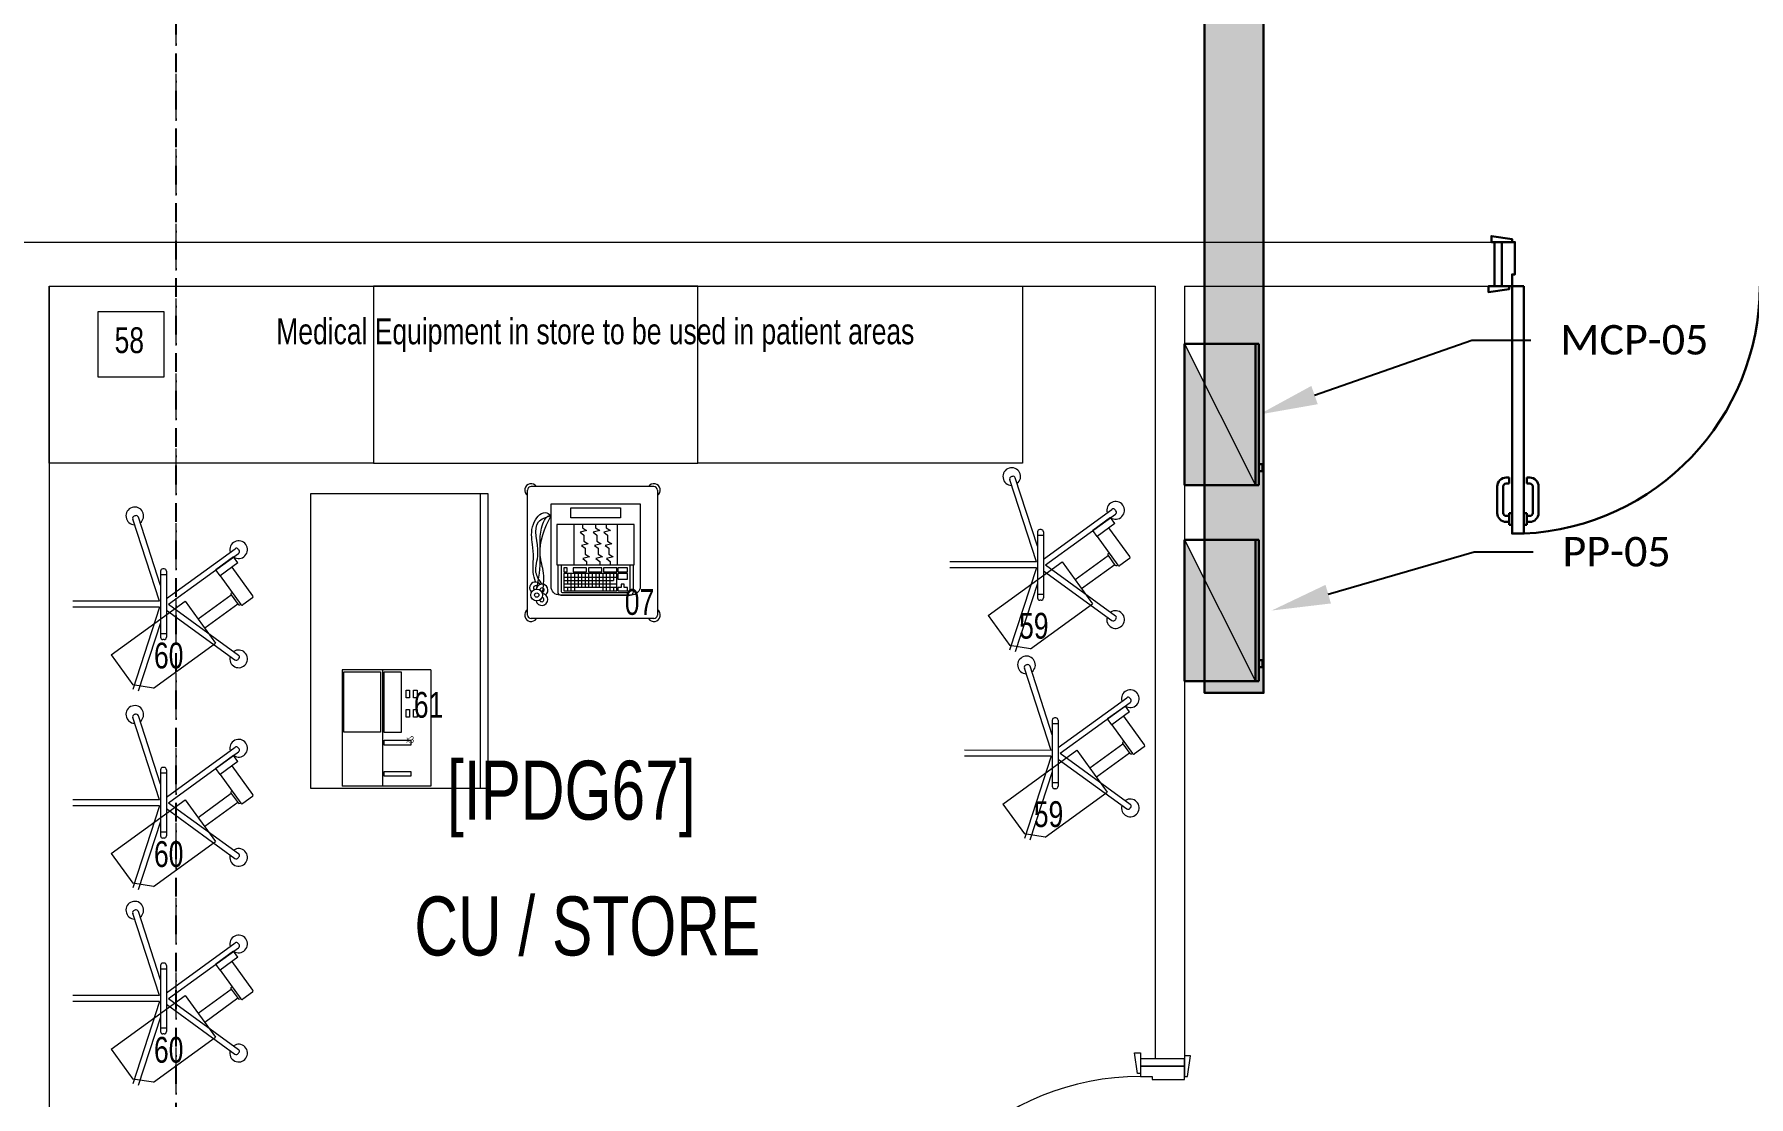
# Model space of a CAD drawing. Header units: millimetres. Extents: x 26027 to 581921, y 7230 to 233891.
# Drawn here: x 480318 to 486131, y 164982 to 168585 of the extents above; entities that cross this region are included whole.
import ezdxf
from ezdxf import colors
from ezdxf.entities.mleader import LeaderData, LeaderLine
from ezdxf.math import Vec2, Vec3

# ---------------------------------------------------------------- set-up
doc = ezdxf.new("R2010")
doc.units = ezdxf.units.MM
doc.header["$LTSCALE"] = 5
for name, pattern in [('CENTER', [50.800000000000004, 31.75, -6.35, 6.35, -6.35]), ('DASHDOT', [25.4, 12.7, -6.35, 0, -6.35]), ('HIDDEN', [9.524999999999999, 6.35, -3.175]), ('Hidden 1_5', [0.0022, 0.0015, -0.0007000000000000001]), ('HIDDEN2', [0.1875, 0.125, -0.0625])]:
    doc.linetypes.add(name, pattern=pattern)
doc.layers.get('0').update_dxf_attribs({"color": 252})
for name, color, linetype, lineweight in [('72_EGR_BASE_TEXT', 252, 'Continuous', 5), ('A-DETL-GENF-3', 252, 'Hidden 1_5', 9), ('A-DETL-GENF-4', 252, 'Continuous', 9), ('E-ELEC-EQPM-2', 85, 'Continuous', 30), ('GE-ARCHITECTURAL_ELEMENTS', 8, 'Continuous', 30), ('Medical Equipment and Furniture', 252, 'Continuous', 0), ('Medical Equipment and Furniture1', 252, 'Continuous', 5), ('Walls', 252, 'Continuous', 5), ('Wooden Joinery', 252, 'Continuous', 5)]:
    doc.layers.add(name, color=color, linetype=linetype, lineweight=lineweight)
doc.layers.add('axes', color=252, linetype='Continuous')
for name, color, linetype, lineweight, true_color in [('E-POWR', 7, 'Continuous', 30, 0x4e7e3e), ('E-PW', 7, 'Continuous', 30, 0x4e7e3e), ('EXF', 7, 'Continuous', 30, 0x4e7e3e)]:
    doc.layers.add(name, color=color, linetype=linetype, lineweight=lineweight, true_color=true_color)
doc.styles.get("Standard").update_dxf_attribs({"font": 'calibri.ttf'})
doc.styles.add('X3G_ENTITY_257CFD', font='swisscl.ttf', dxfattribs={"height": 200})
doc.styles.add('X3G_ENTITY_2587EA', font='swisscl.ttf', dxfattribs={"height": 200})
pattern_1 = [(0, (368880, 104830), (63.5, 63.5), [31.75, -95.25]), (90, (368895.875, 104814.125), (-63.5, 63.5), [31.75, -95.25])]

# ---------------------------------------------------------------- blocks, each defined once
blk = doc.blocks.new('HF12177-P')
for p, q in [((0, 0), (-0.172356073249512, 0.2372277831040526)), ((0, 0), (0.1723560732495408, 0.2372277831040623)), ((-0.0196261050550533, -0.0070130161670328), (-0.1885364131370046, 0.225472078058198)), ((0.0196261050550586, -0.0070130161670328), (0.1885364131370282, 0.2254720780581989)), ((-0.0631375151467193, -0.0270130161670323), (-0.2950583245726665, -0.1023686551157921)), ((-0.0099999999999945, -0.0307768353717535), (-0.2888779846851648, -0.1213897854416945)), ((-0.1199999999999939, -0.0150130161670328), (-0.1199999999999957, -0.0190130161670323)), ((-0.1119999999999948, -0.0070130161670328), (0.1120000000000059, -0.0070130161670328)), ((-0.1119999999999965, -0.0270130161670323), (0.1120000000000059, -0.0270130161670323)), ((-0.0999999999999943, -0.0070130161670336), (-0.0999999999999943, -0.0270130161670323)), ((-0.0099999999999945, -0.0307768353717535), (-0.0099999999999945, -0.3240065014399303)), ((0.0100000000000051, -0.0307768353717535), (0.0100000000000051, -0.3240065014399303)), ((0.0100000000000051, -0.0307768353717535), (0.2888779846851794, -0.1213897854416901)), ((0.0631375151467357, -0.0270130161670315), (0.2950583245726759, -0.1023686551157867)), ((0.1000000000000054, -0.0070130161670336), (0.1000000000000054, -0.0270130161670323)), ((0.120000000000005, -0.0150130161670319), (0.120000000000005, -0.0190130161670315))]:
    blk.add_line(p, q)
for centre, radius, start, end in [((-0.1851523544721125, 0.2378273370610664), 0.03, 325.4712206343755, 286.5287793654765), ((-0.182064277182004, 0.2301743600765382), 0.008, 126.3732650475615, 215.9999999999981), ((1.07e-14, -0.0170130161670334), 0.315, 125.626734952441, 126.3732650475588), ((-0.1788282092045108, 0.2325255010857132), 0.008, 36.00000000000047, 125.6267349524374), ((0.1851523544721343, 0.2378273370610664), 0.03, 253.4712206343819, 214.5287793655101), ((0.1788282092045397, 0.232525501085723), 0.008, 54.37326504756317, 143.9999999999995), ((1.07e-14, -0.0170130161670334), 0.315, 53.6267349524407, 54.37326504755897), ((0.1820642771820293, 0.2301743600765391), 0.008, 323.9999999999943, 53.62673495243742), ((-0.1119999999999948, -0.0150130161670328), 0.008, 90, 180), ((-0.1119999999999965, -0.0190130161670323), 0.008, 180, 270), ((0.1120000000000059, -0.0150130161670328), 0.008, 5.0889e-12, 90), ((0.1120000000000059, -0.0190130161670323), 0.008, 270, 8.472999999999999e-12), ((-0.2995828026329743, -0.1143533693951433), 0.03, 37.47122063443059, 358.5287793655249), ((-0.2925861886176673, -0.1099771072461531), 0.008, 107.9999999999985, 197.6267349524409), ((1.07e-14, -0.0170130161670334), 0.315, 197.6267349524403, 198.3732650475586), ((-0.2913501206401641, -0.1137813333113335), 0.008, 198.3732650475597, 287.9999999999986)]:
    blk.add_arc(centre, radius, start, end)
blk = doc.blocks.new('MONITOR ARM PLAN')
at = {"color": 8, "linetype": 'HIDDEN'}
for p, q in [((0.02499999999997726, -0.4937500000000057, 2.884949923066148e-09), (0.02500000000003411, -0.1837499999999892, 2.884949923283001e-09)), ((0.02500000000003411, -0.1837499999999892, 2.884949923283001e-09), (0.1999999999999886, -0.1837499999999608, 2.939084461879983e-09)), ((0.1999999999999886, -0.4437499999999943, 2.939084461698109e-09), (0.1999999999999886, -0.1837499999999608, 2.939084461879983e-09)), ((0.1999999999999886, -0.4437499999999943, 2.939084461698109e-09), (0.1500000000000341, -0.4937499999999773, 2.923617450635419e-09)), ((0.02499999999997726, -0.4937500000000057, 2.884949923066148e-09), (0.1500000000000341, -0.4937499999999773, 2.923617450635419e-09))]:
    blk.add_line(p, q, dxfattribs=at)
at = {"layer": 'Medical Equipment and Furniture1'}
for p, q in [((0.02500000000003411, 0.03750000000000853), (-5.684341886080801e-14, 0.03750000000000853)), ((-5.684341886080801e-14, 0.03750000000000853), (0, -0.03749999999999432)), ((0.02500000000003411, 0.03750000000000853), (0.02500000000003411, -0.0374999999999801)), ((0.1450000000000387, 0.01250000000003126), (0.02500000000003411, 0.01250000000000284)), ((0.1500000000000341, 0.007499999999993179), (0.1500000000000341, -0.03249999999997044)), ((0.02500000000003411, -0.0374999999999801), (0, -0.03749999999999432)), ((0.02500000000003411, -0.0374999999999801), (0.1450000000000387, -0.03749999999996589)), ((0.09375, -0.0374999999999801), (0.09375, -0.04000000000000625)), ((0.0987500000000523, -0.04499999999998749), (0.1387500000000159, -0.04499999999998749)), ((0.1000000000000227, -0.04499999999998749), (0.0999999999999659, -0.183749999999975)), ((0.1375000000000455, -0.04499999999997328), (0.1374999999999886, -0.1837499999999608)), ((0.1437500000000114, -0.03750000000002274), (0.1437500000000114, -0.03999999999999204))]:
    blk.add_line(p, q, dxfattribs=at)
for centre, start, end in [((0.1450000000000387, 0.0075000000000216, -3.499747055762833e-09), 0, 90), ((0.09874999999999545, -0.03999999999997783), 179.9999999999968, 270), ((0.1387500000000159, -0.03999999999999204), 270, 359.9999999999968), ((0.1450000000000387, -0.03249999999998465), 270, 0)]:
    blk.add_arc(centre, 0.005, start, end, dxfattribs=at)
blk = doc.blocks.new('CUPBOARD - GLASS TOP - LOCKABLE - 200x100x60')
at = {"layer": 'Medical Equipment and Furniture1'}
blk.add_line((283.1819098499546, -205.007439173523, 5.912943966429957e-06), (284.1819190833777, -205.007439173523, 6.219394982678285e-06), dxfattribs=at)
at = {"layer": 'Medical Equipment and Furniture1', "elevation": 6.219394982678285e-06}
blk.add_lwpolyline([(284.1819190833776, -204.4324391735099), (283.1819092343794, -204.4324391735099), (283.1819092343795, -205.0324391735099), (284.1819190833777, -205.0324391735099)], close=True, dxfattribs=at)
blk = doc.blocks.new('ME11129-P')
for p, q in [((-1.77635683940025e-15, 0.3000000000000007), (0.3949999999999996, 0.3000000000000007)), ((0, 0), (-1.77635683940025e-15, 0.3000000000000007)), ((0.3950000000000014, 0), (0.3949999999999996, 0.3000000000000007)), ((-1.77635683940025e-15, 0.1630983020481587), (0.3949999999999996, 0.1630983020481587)), ((-1.77635683940025e-15, 0), (0.3949999999999996, 0))]:
    blk.add_line(p, q)
for points in [[(0.007503564578192012, 0.294285717004378), (0.007503564578192012, 0.1702551197895588), (0.211203912490129, 0.1702551197895588), (0.211203912490129, 0.294285717004378)], [(0.007503564578192012, 0.1573840190525395), (0.007503564578192012, 0.1000491228318587), (0.2123745881236605, 0.1000491228318587), (0.2123745881236605, 0.1573840190525395)], [(0.2393004894545552, 0.1573840190525395), (0.2393004894545552, 0.06728631389339768), (0.2556901824037823, 0.06728631389339768), (0.2556901824037823, 0.1573840190525395)], [(0.344662722231087, 0.1573840190525395), (0.344662722231087, 0.06728631389339768), (0.3610524151803158, 0.06728631389339768), (0.3610524151803158, 0.1573840190525395)], [(0.06955022435458424, 0.08366771059397493), (0.06955022435458424, 0.07196672404877802), (0.09530545005194746, 0.07196672404877802), (0.09530545005194746, 0.08366771059397493)], [(0.1351089535915317, 0.08366771059397493), (0.1351089535915317, 0.07196672404877802), (0.160864179288895, 0.07196672404877802), (0.160864179288895, 0.08366771059397493)], [(0.06955022435458424, 0.05792552465723944), (0.06955022435458424, 0.04622453811203897), (0.09530545005194746, 0.04622453811203897), (0.09530545005194746, 0.05792552465723944)], [(0.1351089535915317, 0.05792552465723944), (0.1351089535915317, 0.04622453811203897), (0.160864179288895, 0.04622453811203897), (0.160864179288895, 0.05792552465723944)]]:
    blk.add_lwpolyline(points, close=True)
blk = doc.blocks.new('IC.9')
at = {"layer": 'Medical Equipment and Furniture1'}
for p, q in [((31.93100921220991, -23.84866390138617), (31.93100921220991, -23.42480864571269)), ((32.35900921220991, -23.41280864571269), (31.94300921220992, -23.41280864571269)), ((32.37100921220991, -23.42480864571269), (32.37100921220991, -23.84866390138617)), ((32.03313819378553, -23.67841996201236), (32.29017819378555, -23.67841996201241)), ((32.06601789378544, -23.70823846401538), (32.06601789378539, -23.74293886401546)), ((32.07801309378533, -23.70823846401544), (32.07801309378539, -23.76607246401554)), ((32.09000829378539, -23.70823846401535), (32.09000829378539, -23.76607246401528)), ((32.10200349378539, -23.70823846401544), (32.10200349378539, -23.7545056640156)), ((32.11399869378522, -23.70823846401544), (32.11399869378522, -23.7545056640154)), ((32.12599389378528, -23.70823846401538), (32.12599389378522, -23.75450566401551)), ((32.13798909378511, -23.70823846401538), (32.13798909378517, -23.75450566401523)), ((32.14998429378517, -23.70823846401555), (32.14998429378511, -23.75450566401534)), ((32.16197949378511, -23.70823846401544), (32.16197949378522, -23.75450566401548)), ((32.17397469378511, -23.70823846401535), (32.17397469378511, -23.75450566401534)), ((32.18596989378511, -23.70823846401544), (32.18596989378517, -23.76607246401539)), ((32.19796509378511, -23.70823846401535), (32.19796509378506, -23.76607246401539)), ((32.20996029378495, -23.70823846401549), (32.20996029378495, -23.76607246401539)), ((32.22195549378495, -23.70823846401544), (32.22195549378495, -23.7313720640154)), ((32.05402269378544, -23.71980526401541), (32.23395069378546, -23.71980526401546)), ((32.05402269378556, -23.73137206401535), (32.22195549378495, -23.7313720640154)), ((32.0540226937855, -23.74293886401557), (32.23395069378557, -23.74293886401546)), ((32.0540226937855, -23.75450566401548), (32.23395069378563, -23.7545056640154)), ((32.0660178937855, -23.7545056640154), (32.0660178937855, -23.76607246401548)), ((32.22195549378495, -23.7545056640154), (32.221955493785, -23.76607246401551)), ((32.35900921220991, -23.86066390138618), (31.94300921220992, -23.86066390138618))]:
    blk.add_line(p, q, dxfattribs=at)
blk.add_lwpolyline([(32.28285819378556, -23.78123596201237), (32.04045819378553, -23.78123596201237, -0.414213562373095), (32.01045819378555, -23.75123596201237), (32.01045819378555, -23.47107681617243), (32.31285819378559, -23.47107681617243), (32.31285819378559, -23.75123596201237, -0.414213562373095)], format="xyb", close=True, dxfattribs=at)
for points in [[(32.24562993178586, -23.51931305940261), (32.07768645578528, -23.51931305940261), (32.07768645578528, -23.48495281233352), (32.24562993178586, -23.48495281233352)], [(32.29285819378561, -23.5418910565152), (32.03045819378553, -23.5418910565152), (32.03045819378553, -23.67841996201238), (32.29285819378561, -23.67841996201238)], [(32.23538122862936, -23.5418910565152), (32.08793515894178, -23.5418910565152), (32.08793515894178, -23.67841996201236), (32.23538122862936, -23.67841996201236)], [(32.05402269378544, -23.70181246401543), (32.06494689378547, -23.7018124640154), (32.06494689378553, -23.68896046401542), (32.0540226937855, -23.68896046401528)], [(32.05402269378556, -23.76607246401539), (32.23395069378557, -23.76607246401548), (32.23395069378557, -23.70823846401541), (32.05402269378538, -23.70823846401544)], [(32.08615269378538, -23.70181246401549), (32.13113469378555, -23.70181246401521), (32.1311346937855, -23.68896046401542), (32.08615269378549, -23.68896046401551)], [(32.13756069378553, -23.70181246401526), (32.18254269378554, -23.70181246401549), (32.18254269378565, -23.68896046401531), (32.13756069378553, -23.68896046401537)], [(32.18896869378563, -23.70181246401543), (32.23395069378557, -23.70181246401535), (32.23395069378546, -23.68896046401531), (32.18896869378551, -23.68896046401551)], [(32.23716369378559, -23.70181246401529), (32.26929369378564, -23.70181246401535), (32.26929369378564, -23.68896046401551), (32.23716369378553, -23.68896046401537)], [(32.23716369378559, -23.72751646401537), (32.26929369378558, -23.72751646401545), (32.26929369378558, -23.70823846401535), (32.23716369378565, -23.7082384640153)], [(32.23716369378559, -23.76607246401534), (32.26929369378558, -23.76607246401539), (32.26929369378564, -23.75514826401542), (32.25836949378561, -23.7551482640153), (32.25836949378561, -23.74422406401544), (32.24808789378557, -23.7442240640155), (32.24808789378562, -23.75514826401547), (32.23716369378553, -23.75514826401533)]]:
    blk.add_lwpolyline(points, close=True, dxfattribs=at)
for points in [[(32.11674626712306, -23.5418910565152), (32.11674626712306, -23.55312414746118), (32.13129274384073, -23.56237481156856), (32.10881187438235, -23.56766111785333), (32.12137434779584, -23.57757275619181), (32.12137434779584, -23.59541360603015)], [(32.16165819378557, -23.5418910565152), (32.16165819378557, -23.55312414746118), (32.17620467050324, -23.56237481156856), (32.15372380104486, -23.56766111785333), (32.1662862744584, -23.57757275619181), (32.1662862744584, -23.59541360603015)], [(32.19741196313475, -23.5418910565152), (32.19741196313475, -23.55312414746118), (32.21195843985248, -23.56237481156856), (32.18947757039405, -23.56766111785333), (32.20204004380759, -23.57757275619181), (32.20204004380759, -23.59541360603015)], [(32.12137434779584, -23.58649318111097), (32.12137434779584, -23.59772627205695), (32.13592082451356, -23.60697693616436), (32.11343995505513, -23.61226324244913), (32.12600242846867, -23.62217488078758), (32.12600242846867, -23.64001573062592)], [(32.1662862744584, -23.58649318111097), (32.1662862744584, -23.59772627205695), (32.18083275117607, -23.60697693616436), (32.15835188171764, -23.61226324244913), (32.17091435513117, -23.62217488078758), (32.17091435513117, -23.64001573062592)], [(32.20204004380759, -23.58649318111097), (32.20204004380759, -23.59772627205695), (32.21658652052531, -23.60697693616436), (32.19410565106688, -23.61226324244913), (32.20666812448042, -23.62217488078758), (32.20666812448042, -23.64001573062592)], [(32.12600242846867, -23.63109530570676), (32.12600242846867, -23.64232839665274), (32.14054890518639, -23.65157906076013), (32.11806803572796, -23.6568653670449), (32.1306305091415, -23.66677700538338), (32.1306305091415, -23.67841996201238)], [(32.17091435513117, -23.63109530570676), (32.17091435513117, -23.64232839665274), (32.1854608318489, -23.65157906076013), (32.16297996239047, -23.6568653670449), (32.175542435804, -23.66677700538338), (32.175542435804, -23.67841996201238)], [(32.20666812448042, -23.63109530570676), (32.20666812448042, -23.64232839665274), (32.22121460119808, -23.65157906076013), (32.19873373173971, -23.6568653670449), (32.21129620515325, -23.66677700538338), (32.21129620515325, -23.67841996201238)]]:
    blk.add_lwpolyline(points, dxfattribs=at)
for points in [[(32.03313819378553, -23.67841996201236), (32.03313819378548, -23.77021996201239, 0.4142135623732891), (32.04415419378552, -23.7812359620124), (32.27916219378562, -23.78123596201235, 0.4142135623734691), (32.29017819378566, -23.77021996201233), (32.29017819378555, -23.67841996201241)], [(32.04438369378556, -23.67841996201224), (32.04438369378545, -23.76607246401539, 0.414213562373095), (32.05080969378548, -23.77249846401551), (32.2725066937856, -23.77249846401551, 0.414213562373095), (32.27893269378558, -23.76607246401539), (32.27893269378558, -23.67841996201236)]]:
    blk.add_lwpolyline(points, format="xyb", dxfattribs=at)
for radius in [0.02020037412835518, 0.007369391614687629]:
    blk.add_circle((31.96192594937924, -23.78070605433834), radius, dxfattribs=at)
for centre, radius, start, end in [((31.94300921220992, -23.42480864571269), 0.02184401728573721, 33.32239747338802, 236.6776025268943), ((31.94300921220992, -23.42480864571269), 0.012, 90, 180), ((32.35900921220991, -23.42480864571269), 0.02184401728573721, 303.3223974731058, 146.677602526612), ((32.35900921220991, -23.42480864571269), 0.012, 0, 90), ((31.95792985451271, -23.75674487071586), 0.02020037412835518, 36.58801319847039, 226.4298396665764), ((31.95792985451271, -23.75674487071586), 0.007369391614687629, 39.18351800137962, 230.7800821151149), ((31.97924236046794, -23.79601457454564), 0.02020037412835518, 193.6255468927605, 83.41806949186697), ((31.97990837627907, -23.76406641235812), 0.02020037412835518, 306.531056733292, 170.1101918550076), ((31.97990837627907, -23.76406641235812), 0.007369391614687629, 269.7291609013587, 175.8287378496676), ((31.94300921220992, -23.84866390138617), 0.02184401728573721, 123.3223974731057, 326.677602526612), ((31.97924236046794, -23.79601457454564), 0.007369391614687629, 196.5334988627646, 80.51011752260426), ((32.35900921220991, -23.84866390138617), 0.02184401728573721, 213.322397473388, 56.67760252689428), ((31.94300921220992, -23.84866390138617), 0.012, 180, 270), ((32.35900921220991, -23.84866390138617), 0.012, 270, 0)]:
    blk.add_arc(centre, radius, start, end, dxfattribs=at)
for points in [[(31.95792985451271, -23.7365444965875), (31.95032549880409, -23.70285985146134), (31.95075222426294, -23.65381586102754), (31.94787695892438, -23.60988413190094), (31.95060746170219, -23.54098066740173), (31.99088386311257, -23.50141245908048), (32.01060019978826, -23.51030313272142)], [(31.97990837627907, -23.74386603822975), (31.95945094171782, -23.70418204785082), (31.96630771763529, -23.64079670167916), (31.96802218169404, -23.53286997310477), (32.01045819378555, -23.51059940586703)], [(31.98155780537832, -23.77594734180684), (31.98484704826683, -23.70671363369991), (31.97359795755614, -23.64512172664013), (32.01045819378555, -23.51059940586703), (32.01060019978826, -23.51030313272142)]]:
    blk.add_spline(points, degree=3, dxfattribs=at)
blk.add_open_spline([(31.96192594937924, -23.76050568020997), (31.96559744590468, -23.74271138166634), (31.97642022990829, -23.6902576074898), (31.97173908958501, -23.61521641067691), (31.97523445304302, -23.55232320440797), (31.99538639805877, -23.50941739577567), (32.0104581937855, -23.51059940586703)], degree=3, knots=[0, 0, 0, 0, 54.60149237066082, 160.9534842570858, 215.6461979976567, 261.9934536385832, 261.9934536385832, 261.9934536385832, 261.9934536385832], dxfattribs=at)
blk = doc.blocks.new('A$C009F45C9')
at = {"layer": 'GE-ARCHITECTURAL_ELEMENTS'}
for p, q in [((724.0475126975216, -1690.000000001397), (724.0475126975216, -1680.000000001397)), ((744.0475126975216, -1690.000000001397), (744.0475126975216, -1680.000000001513)), ((844.047512697638, -1650.000000001863), (754.047512697638, -1650.000000001513)), ((844.047512697638, -1670.000000001863), (754.047512697638, -1670.000000001513)), ((854.0475126975216, -1690.000000001863), (854.0475126975216, -1680.000000001863)), ((874.0475126975216, -1690.000000001979), (874.0475126975216, -1680.000000001979)), ((744.0475126975216, -1690.000000001397), (724.0475126975216, -1690.000000001397)), ((884.0475126975216, -1690.000000001979), (844.0475126975216, -1690.000000001746)), ((844.0475126974052, -1700.000000001746), (844.0475126975216, -1690.000000001863)), ((844.0475126972888, -1740.000000001979), (844.0475126971724, -1750.000000001979)), ((884.0475126974052, -1700.000000001979), (884.0475126975216, -1690.000000001979)), ((884.0475126972888, -1740.000000002212), (884.0475126971724, -1750.000000002212)), ((724.0475126971724, -1750.000000001281), (724.0475126971724, -1760.000000001281)), ((744.0475126971724, -1750.000000001397), (724.0475126971724, -1750.000000001281)), ((744.0475126971724, -1750.000000001397), (744.0475126971724, -1760.000000001397)), ((844.0475126971724, -1770.000000001979), (754.0475126971724, -1770.000000001397)), ((844.0475126970559, -1790.000000001979), (754.0475126970559, -1790.000000001397)), ((884.0475126971724, -1750.000000002212), (844.0475126971724, -1750.000000002095)), ((854.0475126971724, -1750.000000001979), (854.0475126971724, -1760.000000001979)), ((874.0475126971724, -1750.000000002095), (874.0475126971724, -1760.000000002095))]:
    blk.add_line(p, q, dxfattribs=at)
for points in [[(-74.99999999662396, -59.99999999965075), (-84.99999999662396, -59.99999999976717), (-94.9999999969732, 10.00000000023283), (-74.9999999969732, 10.00000000034925)], [(74.99999999708962, -49.99999999935972), (84.99999999708962, -49.99999999935972), (94.99999999674037, 20.00000000087311), (74.99999999674037, 20.0000000007567)], [(74.99999999743886, -99.99999999970896), (914.0470785335638, -99.9999999977299), (914.0470785334473, -59.99999999749707), (74.99999999720603, -59.99999999947613)], [(-74.99956583278254, -1740.000000000175), (-84.99956583278254, -1740.000000000058), (-94.99956583313178, -1810.000000000058), (-74.99956583313178, -1810.000000000175)], [(75.00043416128028, -1700.000000000116), (914.0475126974052, -1700.000000002095), (914.0475126972888, -1740.000000002328), (75.00043416104745, -1740.000000000349)], [(75.00043416128028, -1700.000000000116), (914.0475126974052, -1700.000000002095), (914.0475126972888, -1740.000000002328), (75.00043416104745, -1740.000000000349)], [(75.00043416093104, -1750.000000000466), (85.00043416093104, -1750.000000000466), (95.00043416058179, -1820.000000000698), (75.00043416058179, -1820.000000000582)]]:
    blk.add_lwpolyline(points, close=True, dxfattribs=at)
for points in [[(74.9999999969732, -24.99999999982538), (-74.99999999674037, -25.00000000011642), (-74.99999999685679, -1.164153218269348e-10), (74.99999999685679, 1.746229827404022e-10), (74.9999999969732, -24.99999999982538)], [(74.99999999685679, -24.99999999970896), (74.99999999720603, -59.99999999947613), (34.99999999685679, -59.99999999994179), (34.99999999708962, -69.99999999970896), (-74.99999999662396, -70), (-74.99999999674037, -25.00000000011642), (74.99999999685679, -24.99999999970896)], [(75.0004341606982, -1775.000000000116), (75.00043416104745, -1740.000000000349), (35.00043416069821, -1739.999999999884), (35.00043416093104, -1730.000000000116), (-74.99956583278254, -1729.999999999825), (-74.99956583289895, -1774.999999999709), (75.0004341606982, -1775.000000000116)], [(75.00043416081462, -1775), (-74.99956583289895, -1774.999999999709), (-74.99956583301537, -1799.999999999709), (75.0004341606982, -1800), (75.00043416081462, -1775)]]:
    blk.add_lwpolyline(points, dxfattribs=at)
for centre, radius, start, end in [((74.9995658332482, -59.99999999947613), 840.0000000003492, 270, 357.2705973658222), ((75.00043416093104, -1740.000000000349), 840.0000000003492, 2.729402634177806, 90), ((754.0475126975216, -1680.000000001513), 30, 90, 180), ((754.0475126975216, -1680.000000001513), 10, 90, 180), ((844.0475126975216, -1680.000000001863), 30, 0, 90), ((844.0475126975216, -1680.000000001863), 10, 0, 90), ((754.0475126971724, -1760.000000001397), 30, 180, 270), ((754.0475126971724, -1760.000000001397), 10, 180, 270), ((844.0475126971724, -1760.000000001979), 10, 270, 0), ((844.0475126971724, -1760.000000001979), 30, 270, 0)]:
    blk.add_arc(centre, radius, start, end, dxfattribs=at)
blk = doc.blocks.new('A$C692066EF')
at = {"layer": 'Wooden Joinery'}
for p, q in [((2365.909618187346, 239.9999999611755), (2405.909618187346, 239.9999999610591)), ((2365.90961818723, 229.9999999611755), (2365.909618187346, 239.9999999611755)), ((2375.909618187346, 239.9999999610591), (2375.909618187346, 249.9999999610591)), ((2395.909618187346, 239.9999999609427), (2395.909618187346, 249.9999999609427)), ((2405.909618187463, 279.9999999609427), (2495.909618187463, 279.9999999603606)), ((2405.909618187346, 259.9999999609427), (2495.909618187346, 259.9999999603606)), ((2405.90961818723, 229.9999999609427), (2405.909618187346, 239.9999999609427)), ((2505.909618187346, 239.9999999603606), (2505.909618187346, 249.9999999603606)), ((2505.909618187346, 239.9999999603606), (2525.909618187346, 239.9999999602442)), ((2525.909618187346, 239.9999999602442), (2525.909618187346, 249.9999999602442)), ((2365.909618187114, 189.9999999609427), (2365.909618186997, 179.9999999609427)), ((2365.909618186997, 179.9999999609427), (2405.909618186997, 179.9999999607098)), ((2375.909618186997, 179.9999999609427), (2375.909618186997, 169.9999999609427)), ((2395.909618186997, 179.9999999608262), (2395.909618186997, 169.9999999608262)), ((2405.909618187114, 189.9999999607098), (2405.909618186997, 179.9999999608262)), ((2505.909618186997, 179.9999999603606), (2505.909618186997, 169.999999960477)), ((2505.909618186997, 179.9999999603606), (2525.909618186997, 179.9999999603606)), ((2525.909618186997, 179.9999999603606), (2525.909618186997, 169.9999999603606)), ((2405.909618186881, 159.9999999608262), (2495.909618186881, 159.999999960477)), ((2405.909618186881, 139.9999999608262), (2495.909618186881, 139.999999960477))]:
    blk.add_line(p, q, dxfattribs=at)
for points in [[(3215.00005722302, 1080.000000000116), (3205.00005722302, 1080.000000000116), (3195.000057223369, 1150.000000000349), (3215.000057223369, 1150.000000000233)], [(3365.000057216734, 1069.999999999767), (3375.000057216734, 1069.999999999767), (3385.000057217083, 1139.999999999767), (3365.000057217083, 1139.999999999767)], [(3215.000057222671, 229.9999999997672), (2335.909618188976, 229.9999999982538), (2335.909618189093, 189.9999999980209), (3215.000057222904, 189.9999999995343)], [(3215.000057222671, 229.9999999997672), (2335.909618188976, 229.9999999982538), (2335.909618189093, 189.9999999980209), (3215.000057222904, 189.9999999995343)], [(3215.00005722302, 179.9999999994179), (3205.00005722302, 179.9999999994179), (3195.000057223369, 109.9999999991851), (3215.000057223369, 109.9999999993015)], [(3365.000057216734, 189.9999999997672), (3375.000057216734, 189.9999999997672), (3385.000057217083, 119.9999999997672), (3365.000057217083, 119.9999999997672)]]:
    blk.add_lwpolyline(points, close=True, dxfattribs=at)
for points in [[(3215.000057223137, 1104.999999999651), (3365.00005721685, 1104.999999999302), (3365.000057216967, 1129.999999999302), (3215.000057223253, 1129.999999999651), (3215.000057223137, 1104.999999999651)], [(3215.000057223253, 1104.999999999767), (3215.000057222904, 1070), (3255.000057223253, 1069.999999999534), (3255.00005722302, 1059.999999999767), (3365.000057216734, 1059.999999999534), (3365.00005721685, 1104.999999999302), (3215.000057223253, 1104.999999999767)], [(3215.000057223253, 154.9999999997672), (3215.000057222904, 189.9999999995343), (3255.000057223253, 190), (3255.00005722302, 199.9999999997672), (3365.000057216734, 200), (3365.00005721685, 155.0000000002328), (3215.000057223253, 154.9999999997672)], [(3215.000057223137, 154.9999999998836), (3365.00005721685, 155.0000000002328), (3365.000057216967, 130.0000000002328), (3215.000057223253, 129.9999999998836), (3215.000057223137, 154.9999999998836)]]:
    blk.add_lwpolyline(points, dxfattribs=at)
for centre, radius, start, end in [((3215.000057222904, 189.9999999995343), 880.0000000004657, 90, 177.3947487372865), ((2405.909618187346, 249.9999999609427), 30, 90, 180), ((2405.909618187346, 249.9999999609427), 10, 90, 180), ((2495.909618187346, 249.9999999603606), 30, 0, 90), ((2495.909618187346, 249.9999999603606), 10, 0, 90), ((2405.909618186997, 169.9999999608262), 30, 180, 270), ((2405.909618186997, 169.9999999608262), 10, 180, 270), ((2495.909618186997, 169.999999960477), 10, 270, 0), ((2495.909618186997, 169.999999960477), 30, 270, 0)]:
    blk.add_arc(centre, radius, start, end, dxfattribs=at)
blk = doc.blocks.new('E-C-M-Panel Board-Power-Face Hosted - SLP Three Phase-Surface Mounted-3090884-EP-FP103')
at = {"layer": 'A-DETL-GENF-3'}
blk.add_hatch(color=256, dxfattribs=at).paths.add_polyline_path([(-39.55946578232266, -31.13808967956322), (-39.55946578232266, -30.73808967956323), (-39.75946578232266, -30.73808967956323)], flags=0)
at = {"layer": 'A-DETL-GENF-4'}
for p, q in [((-39.5594657823226, -30.73808967956318), (-39.75946578232261, -30.73808967956318)), ((-39.75946578232261, -30.73808967956318), (-39.75946578232261, -31.13808967956318)), ((-39.75946578232261, -30.73808967956318), (-39.5594657823226, -30.73808967956318)), ((-39.5594657823226, -31.13808967956318), (-39.75946578232261, -30.73808967956318)), ((-39.5594657823226, -31.13808967956318), (-39.5594657823226, -30.73808967956318)), ((-39.5594657823226, -30.73808967956318), (-39.5594657823226, -31.13808967956318)), ((-39.75946578232261, -31.13808967956318), (-39.5594657823226, -31.13808967956318))]:
    blk.add_line(p, q, dxfattribs=at)
at = {"layer": 'E-ELEC-EQPM-2'}
for p, q in [((-39.76946578232261, -31.13808967956318), (-39.76946578232261, -30.73808967956318)), ((-39.75946578232261, -30.73808967956318), (-39.76946578232261, -30.73808967956318)), ((-39.75946578232261, -30.73808967956318), (-39.75946578232261, -31.13808967956318)), ((-39.75946578232261, -31.13808967956318), (-39.75946578232261, -30.73808967956318)), ((-39.5594657823226, -30.73808967956318), (-39.75946578232261, -30.73808967956318)), ((-39.5594657823226, -30.73808967956318), (-39.5594657823226, -31.13808967956318)), ((-39.77946578232261, -30.79808967956319), (-39.77946578232261, -30.77808967956319)), ((-39.76946578232261, -30.77808967956319), (-39.77946578232261, -30.77808967956319)), ((-39.77946578232261, -30.79808967956319), (-39.76946578232261, -30.79808967956319)), ((-39.76946578232261, -31.13808967956318), (-39.75946578232261, -31.13808967956318)), ((-39.5594657823226, -31.13808967956318), (-39.75946578232261, -31.13808967956318))]:
    blk.add_line(p, q, dxfattribs=at)

msp = doc.modelspace()

# ---------------------------------------------------------------- hatches: boundary and pattern name
at = {"layer": 'E-ELEC-EQPM-2'}
h = msp.add_hatch(dxfattribs=at)
h.set_pattern_fill('CROSS', color=85, scale=10)
h.set_pattern_definition(pattern_1)
edge = h.paths.add_edge_path()
edge.add_line((457685.5805821609, 145694.3195861611), (457685.5805821609, 152806.0910329409))
edge.add_line((457685.5805821609, 152806.0910329409), (462487.4387223399, 152806.0910329409))
edge.add_line((462487.4387223399, 152806.0910329409), (462487.4387223399, 145900.8633513025))
edge.add_line((462487.4387223399, 145900.8633513025), (462587.4387223399, 145901.07854283))
edge.add_line((462587.4387223399, 145901.07854283), (462587.4387223399, 152806.0910329409))
edge.add_line((462587.4387223399, 152806.0910329409), (464555.8534962947, 152806.0910329409))
edge.add_line((464555.8534962947, 152806.0910329409), (469284.3606273409, 152806.0910329409))
edge.add_line((469284.3606273409, 152806.0910329409), (471903.6841053321, 152806.0910329409))
edge.add_line((471903.6841053321, 152806.0910329409), (471903.6841053321, 142653.2076143116))
edge.add_line((471903.6841053321, 142653.2076143116), (478231.3999857062, 142645.8539563053))
edge.add_line((478231.3999857062, 142645.8539563053), (478231.3999857062, 142845.1626102547))
edge.add_line((478231.3999857062, 142845.1626102547), (472503.6841053321, 142845.1626102547))
edge.add_line((472503.6841053321, 142845.1626102547), (472503.6841053321, 157839.9508241836))
edge.add_line((472503.6841053321, 157839.9508241836), (472503.9865270359, 159009.1830498443))
edge.add_line((472503.9865270359, 159009.1830498443), (479768.5703363742, 159009.1830498443))
edge.add_line((479768.5703363742, 159009.1830498443), (479768.5703363742, 159109.1830498443))
edge.add_line((479768.5703363742, 159109.1830498443), (472503.6841053321, 159109.1830498443))
edge.add_line((472503.6841053321, 159109.1830498443), (472503.6841053321, 169315.5727623335))
edge.add_line((472503.6841053321, 169315.5727623335), (478921.1011613484, 169315.5727623335))
edge.add_line((478921.1011613484, 169315.5727623335), (484286.4138536844, 169315.5727623335))
edge.add_line((484286.4138536844, 169315.5727623335), (484286.4138536844, 166351.2083423738))
edge.add_line((484286.4138536844, 166351.2083423738), (484486.4138536844, 166351.2083423738))
edge.add_line((484486.4138536844, 166351.2083423738), (484486.4138536844, 169515.5727623335))
edge.add_line((484486.4138536844, 169515.5727623335), (479083.8395653449, 169515.5727623335))
edge.add_line((479083.8395653449, 169515.5727623335), (479083.8395653449, 190946.9336725573))
edge.add_line((479083.8395653449, 190946.9336725573), (479083.8395653449, 191341.6376440681))
edge.add_line((479083.8395653449, 191341.6376440681), (478883.8395653449, 191341.637644068))
edge.add_line((478883.8395653449, 191341.6376440681), (478883.8395653449, 195124.287794104))
edge.add_line((478883.8395653449, 195124.287794104), (477262.3735017299, 195124.287794104))
edge.add_line((477262.3735017299, 195124.287794104), (477262.3735017299, 205421.1782584076))
edge.add_line((477262.3735017299, 205421.1782584076), (474368.0307854209, 205421.1782584076))
edge.add_line((474368.0307854209, 205421.1782584076), (469356.9205660115, 205421.1782584076))
edge.add_line((469356.9205660115, 205421.1782584076), (469256.9205660115, 205421.1782584076))
edge.add_line((469256.9205660115, 205421.1782584076), (469256.9205660115, 204391.2801091498))
edge.add_line((469256.9205660115, 204391.2801091498), (469856.9205660115, 204391.2801091498))
edge.add_line((469856.9205660115, 204391.2801091498), (469856.9205660115, 204821.1782584076))
edge.add_line((469856.9205660115, 204821.1782584076), (471179.2586448835, 204821.1782584076))
edge.add_line((471179.2586448835, 204821.1782584076), (471179.2586448835, 204391.2801091498))
edge.add_line((471179.2586448835, 204391.2801091498), (471779.2586448835, 204391.2801091498))
edge.add_line((471779.2586448835, 204391.2801091498), (471779.2586448835, 204821.1782584076))
edge.add_line((471779.2586448835, 204821.1782584076), (476662.3735017299, 204821.1782584076))
edge.add_line((476662.3735017299, 204821.1782584076), (476662.3735017299, 194457.5585202372))
edge.add_line((476662.3735017299, 194457.5585202372), (478283.8395653449, 194457.5585202372))
edge.add_line((478283.8395653449, 194457.5585202372), (478283.8395653449, 169915.5727623335))
edge.add_line((478283.8395653449, 169915.5727623335), (471903.6841053321, 169915.5727623335))
edge.add_line((471903.6841053321, 169915.5727623335), (471903.6841053321, 159211.9540530808))
edge.add_line((471903.6841053321, 159211.9540530808), (470513.7255634671, 159211.9540530808))
edge.add_line((470513.7255634671, 159211.9540530808), (470513.7255634671, 159111.9540530808))
edge.add_line((470513.7255634671, 159111.9540530808), (471903.6841053321, 159111.9540530808))
edge.add_line((471903.6841053321, 159111.9540530808), (471903.6841053321, 153006.0910329409))
edge.add_line((471903.6841053321, 153006.0910329409), (462587.4387223399, 153006.0910329407))
edge.add_line((462587.4387223399, 153006.0910329407), (462487.4387223399, 152906.0910329409))
edge.add_line((462487.4387223399, 152906.0910329409), (457585.5805821609, 152906.0910329409))
edge.add_line((457585.5805821609, 152906.0910329409), (457585.5805821609, 145694.3195861611))
at = {"layer": 'E-PW'}
h = msp.add_hatch(dxfattribs=at)
h.set_pattern_fill('CROSS', color=85, scale=10)
h.set_pattern_definition(pattern_1)
h.paths.add_polyline_path([(457585.5805821609, 145694.3195861611), (457585.5805821609, 152906.0910329409), (462487.4387223399, 152906.0910329409), (462587.4387223399, 153006.0910329407), (471903.6841053321, 153006.0910329409), (471903.6841053321, 159111.9540530808), (470513.7255634671, 159111.9540530808), (470513.7255634671, 159211.9540530808), (471903.6841053321, 159211.9540530808), (471903.6841053321, 169915.5727623335), (478283.8395653449, 169915.5727623335), (478283.8395653449, 194457.5585202372), (476662.3735017299, 194457.5585202372), (476662.3735017299, 204821.1782584076), (471779.2586448835, 204821.1782584076), (471779.2586448835, 204391.2801091498), (471179.2586448835, 204391.2801091498), (471179.2586448835, 204821.1782584076), (469856.9205660115, 204821.1782584076), (469856.9205660115, 204391.2801091498), (469256.9205660115, 204391.2801091498), (469256.9205660115, 205421.1782584076), (469356.9205660115, 205421.1782584076), (474368.0307854209, 205421.1782584076), (477262.3735017299, 205421.1782584076), (477262.3735017299, 195124.287794104), (478883.8395653449, 195124.287794104), (478883.8395653449, 191341.6376440681), (479083.8395653449, 191341.6376440681), (479083.8395653449, 190946.9336725573), (479083.8395653449, 169515.5727623335), (484486.4138536844, 169515.5727623335), (484486.4138536844, 166351.2083423738), (484286.4138536844, 166351.2083423738), (484286.4138536844, 169315.5727623335), (478921.1011613484, 169315.5727623335), (472503.6841053321, 169315.5727623335), (472503.6841053321, 159109.1830498443), (479768.5703363742, 159109.1830498443), (479768.5703363742, 159009.1830498443), (472503.9865270359, 159009.1830498443), (472503.6841053321, 157839.9508241836), (472503.6841053321, 142845.1626102547), (478231.3999857062, 142845.1626102547), (478231.3999857062, 142645.8539563053), (471903.6841053321, 142653.2076143116), (471903.6841053321, 152806.0910329409), (469284.3606273409, 152806.0910329409), (464555.8534962947, 152806.0910329409), (462587.4387223399, 152806.0910329409), (462587.4387223399, 145901.07854283), (462487.4387223399, 145900.8633513025), (462487.4387223399, 152806.0910329409), (457685.5805821609, 152806.0910329409), (457685.5805821609, 145694.3195861611)])
at = {"layer": 'EXF'}
h = msp.add_hatch(dxfattribs=at)
h.set_pattern_fill('CROSS', color=256, scale=10)
h.set_pattern_definition([(0, (0, -2.91038304567337e-11), (63.5, 63.5), [31.75, -95.25]), (90, (15.875, -15.8750000000291), (-63.5, 63.5), [31.75, -95.25])])
edge = h.paths.add_edge_path()
edge.add_line((464555.8534962947, 152806.0910329409), (469284.3606273409, 152806.0910329409))
edge.add_line((469284.3606273409, 152806.0910329409), (471903.6841053321, 152806.0910329409))
edge.add_line((471903.6841053321, 152806.0910329409), (471903.6841053321, 142653.2076143116))
edge.add_line((471903.6841053321, 142653.2076143116), (478231.3999857062, 142645.8539563053))
edge.add_line((478231.3999857062, 142645.8539563053), (478231.3999857062, 142845.1626102547))
edge.add_line((478231.3999857062, 142845.1626102547), (472503.6841053321, 142845.1626102547))
edge.add_line((472503.6841053321, 142845.1626102547), (472503.6841053321, 157839.9508241836))
edge.add_line((472503.6841053321, 157839.9508241836), (472503.9865270359, 159009.1830498443))
edge.add_line((472503.9865270359, 159009.1830498443), (479768.5703363742, 159009.1830498443))
edge.add_line((479768.5703363742, 159009.1830498443), (479768.5703363742, 159109.1830498443))
edge.add_line((479768.5703363742, 159109.1830498443), (472503.6841053321, 159109.1830498443))
edge.add_line((472503.6841053321, 159109.1830498443), (472503.6841053321, 169315.5727623335))
edge.add_line((472503.6841053321, 169315.5727623335), (478921.1011613484, 169315.5727623335))
edge.add_line((478921.1011613484, 169315.5727623335), (484286.4138536844, 169315.5727623335))
edge.add_line((484286.4138536844, 169315.5727623335), (484286.4138536844, 166351.2083423738))
edge.add_line((484286.4138536844, 166351.2083423738), (484486.4138536844, 166351.2083423738))
edge.add_line((484486.4138536844, 166351.2083423738), (484486.4138536844, 169515.5727623335))
edge.add_line((484486.4138536844, 169515.5727623335), (479083.8395653449, 169515.5727623335))
edge.add_line((479083.8395653449, 169515.5727623335), (479083.8395653449, 190946.9336725573))
edge.add_line((479083.8395653449, 190946.9336725573), (479083.8395653449, 191341.6376440681))
edge.add_line((479083.8395653449, 191341.6376440681), (478883.8395653449, 191341.637644068))
edge.add_line((478883.8395653449, 191341.6376440681), (478883.8395653449, 195124.287794104))
edge.add_line((478883.8395653449, 195124.287794104), (477262.3735017299, 195124.287794104))
edge.add_line((477262.3735017299, 195124.287794104), (477262.3735017299, 205421.1782584076))
edge.add_line((477262.3735017299, 205421.1782584076), (474368.0307854209, 205421.1782584076))
edge.add_line((474368.0307854209, 205421.1782584076), (469356.9205660115, 205421.1782584076))
edge.add_line((469356.9205660115, 205421.1782584076), (469256.9205660115, 205421.1782584076))
edge.add_line((469256.9205660115, 205421.1782584076), (469256.9205660115, 204391.2801091498))
edge.add_line((469256.9205660115, 204391.2801091498), (469856.9205660115, 204391.2801091498))
edge.add_line((469856.9205660115, 204391.2801091498), (469856.9205660115, 204821.1782584076))
edge.add_line((469856.9205660115, 204821.1782584076), (471179.2586448835, 204821.1782584076))
edge.add_line((471179.2586448835, 204821.1782584076), (471179.2586448835, 204391.2801091498))
edge.add_line((471179.2586448835, 204391.2801091498), (471779.2586448835, 204391.2801091498))
edge.add_line((471779.2586448835, 204391.2801091498), (471779.2586448835, 204821.1782584076))
edge.add_line((471779.2586448835, 204821.1782584076), (476662.3735017299, 204821.1782584076))
edge.add_line((476662.3735017299, 204821.1782584076), (476662.3735017299, 194457.5585202372))
edge.add_line((476662.3735017299, 194457.5585202372), (478283.8395653449, 194457.5585202372))
edge.add_line((478283.8395653449, 194457.5585202372), (478283.8395653449, 169915.5727623335))
edge.add_line((478283.8395653449, 169915.5727623335), (471903.6841053321, 169915.5727623335))
edge.add_line((471903.6841053321, 169915.5727623335), (471903.6841053321, 159211.9540530808))
edge.add_line((471903.6841053321, 159211.9540530808), (470513.7255634671, 159211.9540530808))
edge.add_line((470513.7255634671, 159211.9540530808), (470513.7255634671, 159111.9540530808))
edge.add_line((470513.7255634671, 159111.9540530808), (471903.6841053321, 159111.9540530808))
edge.add_line((471903.6841053321, 159111.9540530808), (471903.6841053321, 153006.0910329409))
edge.add_line((471903.6841053321, 153006.0910329409), (462587.4387223399, 153006.0910329407))

# ---------------------------------------------------------------- linework, layer by layer
at = {"layer": 'axes', "linetype": 'CENTER', "lineweight": 0}
msp.add_line((480798.7707260153, 120285.5849670265, -5.890049949996978e-07), (480798.7707260153, 230811.0997515668, -5.890049949996978e-07), dxfattribs=at)
at = {"layer": 'axes', "linetype": 'DASHDOT'}
msp.add_line((480798.7707260153, 120285.5849670265, -5.890049949996978e-07), (480798.7707260153, 230811.0997515668, -5.890049949996978e-07), dxfattribs=at)
at = {"layer": 'E-ELEC-EQPM-2', "color": 85, "elevation": 2.361868934011321}
msp.add_lwpolyline([(479083.8395653449, 190946.9336725573), (479083.8395653449, 169515.5727623335), (484486.4138536844, 169515.5727623335), (484486.4138536844, 166351.2083423738), (484286.4138536844, 166351.2083423738), (484286.4138536844, 169315.5727623335), (478921.1011613484, 169315.5727623335), (472503.6841053321, 169315.5727623335), (472503.6841053321, 159109.1830498443), (479768.5703363742, 159109.1830498443), (479768.5703363742, 159009.1830498443), (472503.9865270359, 159009.1830498443), (472503.6841053321, 157839.9508241836), (472503.6841053321, 142845.1626102547)], dxfattribs=at)
at = {"layer": 'Medical Equipment and Furniture', "elevation": 2.361868934033873}
for points in [[(481468.3936888184, 167130.2664916043), (480368.3936888184, 167130.2664916043), (480368.3936888184, 167730.2664914851), (481468.3936888184, 167730.2664914851)], [(481468.3936888184, 167130.2664916043), (482568.3936888184, 167130.2664916043), (482568.3936888184, 167730.2664914851), (481468.3936888184, 167730.2664914851)], [(483668.3936886992, 167130.2664916043), (482568.3936888184, 167130.2664916043), (482568.3936888184, 167730.2664914851), (483668.3936886992, 167730.2664914851)]]:
    msp.add_lwpolyline(points, close=True, dxfattribs=at)
at = {"layer": 'Medical Equipment and Furniture', "elevation": -2.94491372621053e-07}
msp.add_lwpolyline([(480535.0295876008, 167644.4178615562), (480757.0295874816, 167644.4178615562), (480757.0295874816, 167422.4178615562), (480535.0295876008, 167422.4178615562), (480535.0295876008, 167644.4178615562)], dxfattribs=at)
at = {"layer": 'Walls'}
for p, q in [((480034.6030509337, 167880.2664914851, 2.361869228524717), (485268.7679543714, 167880.2664914848, 2.361869228524717)), ((485268.7679543714, 167730.2664914848, -5.890275476261309e-07), (485268.7679543714, 167880.2664914848, -5.890275476261309e-07)), ((480368.3936888184, 167730.2664914851, 2.361869228524717), (480368.3936888915, 164210.2665152752, 2.361869228524717)), ((480368.3936888184, 167730.2664914851, 2.361869228524717), (484118.3936582953, 167730.2664914848, 2.361869228524717)), ((484118.3936582953, 167730.2664914848, 2.361869228524717), (484118.3936582957, 165110.2665220082, 2.361869228524717)), ((484218.3936582953, 167730.2664914848, 2.361869228524717), (484218.3936582953, 165110.2665220082, 2.361869228524717)), ((484218.3936582953, 167730.2664914848, 2.361869228524717), (485268.7679543709, 167730.2664914848, 2.361869228524717)), ((484218.3936582953, 165110.2665220082, 2.3618686394983), (484118.3936582957, 165110.2665220082, 2.3618686394983))]:
    msp.add_line(p, q, dxfattribs=at)

# ---------------------------------------------------------------- block references
at = {"layer": 'E-ELEC-EQPM-2', "color": 85, "xscale": 1200, "yscale": 1200, "zscale": 1200, "rotation": 180}
for p in [(436747.0347195083, 130169.3866127142, 2.361869228524717), (436747.0347195083, 129504.6777067734, 2.361869228524717)]:
    msp.add_blockref('E-C-M-Panel Board-Power-Face Hosted - SLP Three Phase-Surface Mounted-3090884-EP-FP103', p, dxfattribs=at)
at = {"layer": 'Medical Equipment and Furniture', "extrusion": (-1.926890227025498e-13, -1.394047920958279e-12, -1), "xscale": -1000, "yscale": 1000, "zscale": -1000, "rotation": 90.01496832471715}
for p in [(-483746.7167415782, 166785.10855082, -3.127587900315454e-08), (-480773.1244003624, 166651.7707123803, -4.1399872713776e-06), (-483796.6583378478, 166146.2774534863, -3.039494103745037e-08), (-480773.1244003624, 165978.3800621289, -4.139048532541624e-06), (-480773.1244003624, 165314.5685393703, -4.138123147468415e-06)]:
    msp.add_blockref('HF12177-P', p, dxfattribs=at)
at = {"layer": 'Medical Equipment and Furniture', "yscale": 1000, "zscale": 1000}
for name, p, xscale, rotation in [('CUPBOARD - GLASS TOP - LOCKABLE - 200x100x60', (276822.9272425179, 450209.1298964786, 2.355648950024404), -1000, 90), ('MONITOR ARM PLAN', (483937.237486498, 166923.4539428088, 3.788256019987557e-08), 1000, 305.9850316752795), ('MONITOR ARM PLAN', (480963.6451452821, 166790.1161043691, 4.14492464173577e-06), 1000, 305.9850316752795), ('MONITOR ARM PLAN', (483987.1790827676, 166284.6228454751, 3.788256019987557e-08), 1000, 305.9850316752795), ('MONITOR ARM PLAN', (480963.6451452821, 166116.7254541176, 4.14492464173577e-06), 1000, 305.9850316752795), ('MONITOR ARM PLAN', (480963.6451452821, 165452.9139313591, 4.14492464173577e-06), 1000, 305.9850316752795)]:
    msp.add_blockref(name, p, dxfattribs=dict(at, xscale=xscale, rotation=rotation))
at = {"layer": 'Medical Equipment and Furniture', "xscale": 1000, "yscale": 1000, "zscale": 1000}
msp.add_blockref('IC.9', (450059.6482300023, 190463.8001897517, -2.944692747419708e-07), dxfattribs=at)
at = {"layer": 'Medical Equipment and Furniture', "linetype": 'HIDDEN2', "ltscale": 5000, "extrusion": (-4.192182003318256e-15, -8.551454854297192e-16, -1), "xscale": 1000, "yscale": 1000, "zscale": 1000, "rotation": 270.000191299929}
msp.add_blockref('ME11129-P', (-481662.2509839032, 166429.6045122857, 2.923080651346147e-07), dxfattribs=at)
at = {"layer": 'Wooden Joinery', "rotation": 270}
msp.add_blockref('A$C009F45C9', (487068.7679543714, 167805.2669256486, -5.890275476261309e-07), dxfattribs=at)
at = {"layer": 'Wooden Joinery'}
msp.add_blockref('A$C692066EF', (480853.3936010783, 163980.266522008, 2.3618686394983), dxfattribs=at)

# ---------------------------------------------------------------- texts
at = {"layer": '72_EGR_BASE_TEXT', "char_height": 200, "attachment_point": 2, "style": 'X3G_ENTITY_2587EA'}
for s, insert in [('[IPDG67]', (482138.7796687074, 166121.1905031104, 2.361869523038112)), ('CU / STORE', (482193.1825020914, 165660.61760896, 2.361869523038112))]:
    msp.add_mtext(s, dxfattribs=dict(at, insert=insert))
at = {"layer": 'Medical Equipment and Furniture', "attachment_point": 2, "style": 'X3G_ENTITY_257CFD'}
for s, insert, char_height, width in [('Medical Equipment in store to be used in patient areas', (482220.3464787127, 167621.0663513429, -2.944692747419708e-07), 87.47307164393663, 3260.53706408931), ('x3', (481592.4723529913, 166204.2521806988, -2.9446151916801e-07), 21.86826791098416, 20.63584914273737)]:
    msp.add_mtext(s, dxfattribs=dict(at, insert=insert, char_height=char_height, width=width))
for s, insert, char_height in [('58', (480640.2111792658, 167591.1305802243, -2.944692747419708e-07), 87.47307164393663), ('07', (482370.2136220732, 166703.1898257362, -2.944692747419708e-07), 87.47307164393662), ('59', (483707.2602934875, 166622.6048082223, -2.946804755765697e-07), 87.47307164393662), ('60', (480773.8014822337, 166521.5702312866, 3.814789774736482e-06), 87.47307164393662), ('61', (481654.967289343, 166354.3129184337, 2.361868934033874), 87.47307164393662), ('59', (483757.2018897571, 165983.7737108886, -2.946804755765697e-07), 87.47307164393662), ('60', (480773.8014822337, 165848.1795810352, 3.814789774736482e-06), 87.47307164393662), ('60', (480773.8014822337, 165184.3680582766, 3.814789774736482e-06), 87.47307164393662)]:
    msp.add_mtext(s, dxfattribs=dict(at, insert=insert, char_height=char_height))

# ---------------------------------------------------------------- leaders
at = {"layer": 'E-POWR'}
ml = msp.add_multileader_mtext('Standard', dxfattribs=at)
ml.set_content('MCP-05', color=256)
ml.set_leader_properties()
ml.build(insert=Vec2(0, 0))
ml.multileader.update_dxf_attribs({"text_right_attachment_type": 6, "dogleg_length": 200, "arrow_head_size": 200})
ctx = ml.context
ctx.base_point, ctx.char_height, ctx.arrow_head_size, ctx.landing_gap_size, ctx.plane_origin = Vec3(485391.982483652, 167547.9859769763, 5.890271452813067e-07), 100, 200, 100, Vec3(484690.0925245975, 168946.1944863395, 5.890271452813067e-07)
ctx.right_attachment = 6
notes = []
notes.append((ctx, [(0, (1, 1, 0), (485191.982483652, 167547.9859769763, 5.890271452813067e-07), (1, 0), 200, [(0, [(484470.3936582954, 167295.0942281901, 5.890271452813067e-07)], 0, [])])]))
ctx.mtext.insert, ctx.mtext.width, ctx.mtext.flow_direction = Vec3(485491.982483652, 167598.7167462071, 5.890271452813067e-07), 1332.272080071154, 5
ml = msp.add_multileader_mtext('Standard', dxfattribs=at)
ml.set_content('PP-05', color=256)
ml.set_leader_properties()
ml.build(insert=Vec2(0, 0))
ml.multileader.update_dxf_attribs({"text_right_attachment_type": 6, "dogleg_length": 200, "arrow_head_size": 200})
ctx = ml.context
ctx.base_point, ctx.char_height, ctx.arrow_head_size, ctx.landing_gap_size, ctx.plane_origin = Vec3(485399.9725049928, 166829.2716867483, 5.890271452813067e-07), 100, 200, 100, Vec3(484665.9390693703, 168597.2598688823, 5.890271452813067e-07)
ctx.right_attachment = 6
notes.append((ctx, [(0, (1, 1, 0), (485199.9725049928, 166829.2716867483, 5.890271452813067e-07), (1, 0), 200, [(0, [(484513.3936582954, 166630.3853222492, 5.890271452813067e-07)], 0, [])])]))
ctx.mtext.insert, ctx.mtext.width, ctx.mtext.flow_direction = Vec3(485499.9725049928, 166880.0024559791, 5.890271452813067e-07), 913.9597991592018, 5
for ctx, leaders in notes:
    for number, flags, end, landing, length, lines in leaders:
        leader = LeaderData()
        leader.index, (leader.has_last_leader_line, leader.has_dogleg_vector, leader.attachment_direction) = number, flags
        leader.last_leader_point, leader.dogleg_vector, leader.dogleg_length = Vec3(end), Vec3(landing), length
        for number, points, colour, breaks in lines:
            line = LeaderLine()
            line.index, line.vertices, line.color, line.breaks = number, Vec3.list(points), colors.encode_raw_color(colour), breaks
            leader.lines.append(line)
        ctx.leaders.append(leader)

doc.saveas('drawing.dxf')
